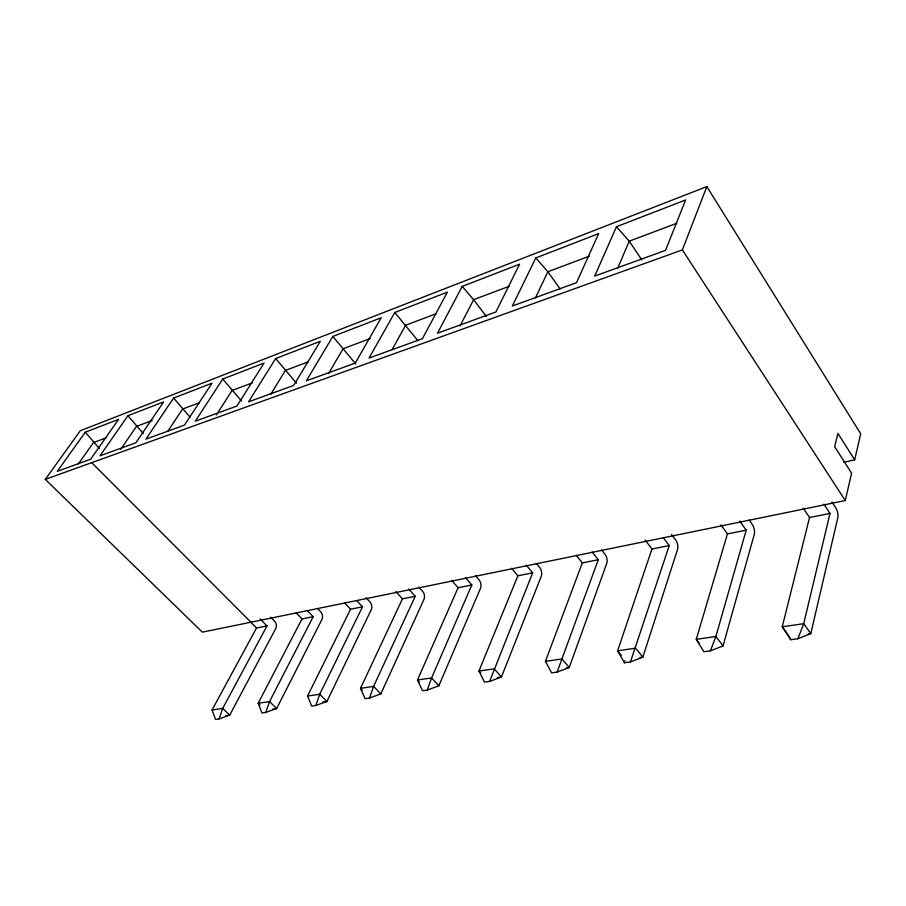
<?xml version="1.0" encoding="UTF-8"?>
<svg xmlns="http://www.w3.org/2000/svg" width="906" height="906" viewBox="0 0 906 906"><rect width="100%" height="100%" fill="white"/><g stroke="black" fill="none" stroke-linecap="round" stroke-linejoin="round"><path stroke-width="1.36" d="M671.561 534.461L675.797 540.135A6.761 3.488 77.8 0 1 677.529 549.5L642.852 657.144L630.451 661.924L624.449 662.762L624.755 660.701M854.686 459.852L860.7 433.804L706.85 186.591L80.306 430.724L45.3 479.376L202.344 632.162L845.275 500.542L851.595 473.192L834.653 446.658L837.914 433.374L854.686 459.852L843.769 462.298M823.871 504.155L830.009 513.43L803.724 623.668L797.892 638.73L790.7 639.727L782.24 626.805L809.545 517.519L803.26 508.175M720.927 524.868L727.439 533.917L696.261 639.342L703.849 651.754L710.406 650.848L723.056 645.899L754.268 534.404A7.044 3.341 77.6 0 0 752.41 524.653L749.183 520.067M739.715 521.007L746.204 530.169L715.876 636.488L710.406 650.848M663.373 537.756L669.228 545.548L630.451 661.924M645.106 540.01L651.958 549.002L617.632 650.814L624.449 662.762M266.998 625.899L256.523 627.994L212.061 709.976L215.549 719.409L219.093 718.922L222.683 708.424L266.998 625.899L260.09 618.923M313.182 616.68L302.004 618.911L258.176 703.249L261.993 712.977L265.786 712.456L269.535 701.584L313.182 616.68L307.361 610.621M362.491 606.827L350.543 609.217L307.542 696.046L311.721 706.091L315.786 705.525L319.716 694.268L362.491 606.827L356.76 600.689M415.242 596.284L402.445 598.843L360.509 688.322L365.095 698.696L369.467 698.084L373.589 686.408L415.242 596.284L408.685 589.002M471.822 584.982L458.096 587.734L417.485 680.01L422.524 690.734L427.236 690.078L431.584 677.948L471.822 584.982L465.401 577.564M532.671 572.83L517.892 575.786L478.957 671.04L484.506 682.15L489.602 681.437L532.671 572.83L526.375 565.253M598.277 559.727L557.122 672.082L551.595 672.852L545.457 661.346L582.32 562.909L598.277 559.727L592.139 551.969M45.3 479.376L682.365 249.909L706.85 186.591M427.236 690.078L438.855 685.763L480.508 588.254A6.025 3.76 78.4 0 0 479.081 579.874L475.457 575.661M617.767 268.051L629.24 241.166L676.737 223.306M616.454 226.726L594.721 276.081L665.548 250.35L685.615 199.966L616.454 226.726L629.24 241.166L641.844 259.965M369.467 698.084L380.826 693.894L423.974 599.364A5.821 3.817 78.7 0 0 422.626 591.278L418.866 587.065M535.435 297.927L547.847 271.755L589.183 256.217M535.797 257.927L512.377 305.99L576.533 282.683L598.662 233.612L535.797 257.927L547.847 271.755L560.112 288.912M460.022 326.001L473.6 299.671L509.081 286.33M462.219 286.398L437.496 333.204L495.876 311.992L519.602 264.19L462.219 286.398L473.6 299.671L486.386 316.556M392.117 349.648L405.605 325.231L435.899 313.838M394.812 312.468L369.082 358.051L422.434 338.674L447.394 292.128L394.812 312.468L417.904 340.69M328.482 373.691L343.091 348.731L370.226 338.527M332.83 336.443L306.341 380.848L355.288 363.068L381.2 317.734L332.83 336.443L355.752 363.952M270.701 394.37L285.424 370.407L308.425 361.766M275.651 358.561L248.595 401.822L293.669 385.446L320.294 341.302L275.651 358.561L296.489 383.181M216.353 414.982L232.061 390.475L252.446 382.808M222.74 379.036L195.277 421.199L236.908 406.069L264.065 363.046L222.74 379.036L241.449 400.916M167.667 431.471L182.536 409.082L199.207 402.819M173.624 398.04L145.889 439.138L184.462 425.129L211.993 383.193L173.624 398.04L190.181 417.304M120.691 449.387L136.455 426.409L152.083 420.531M127.916 415.718L100.011 455.809L135.855 442.785L163.635 401.902L127.916 415.718L143.261 433.498M78.437 463.872L93.465 442.57L106.195 437.779M85.277 432.219L57.282 471.335L90.668 459.195L118.607 419.319L85.277 432.219L99.4 448.583M797.892 638.73L810.802 633.588L837.756 517.983A7.361 3.16 77.4 0 0 835.762 507.813L831.935 502.003M557.122 672.082L569.251 667.473L606.748 563.419A6.501 3.613 78 0 0 605.129 554.404L601.663 549.999M489.602 681.437L501.471 676.975L541.267 576.295A6.251 3.692 78.2 0 0 539.75 567.62L536.205 563.317M315.786 705.525L326.907 701.459L371.245 609.738A5.617 3.851 78.9 0 0 369.976 601.912L366.137 597.779M265.786 712.456L276.658 708.515L321.947 619.432A5.436 3.862 79.2 0 0 320.747 611.856L317.825 608.809M219.093 718.922L229.739 715.094L275.752 628.526A5.266 3.873 79.5 0 0 274.609 621.176L270.656 617.167M651.958 549.002L669.228 545.548M727.439 533.917L746.204 530.169M809.545 517.519L830.009 513.43M212.061 709.976L222.683 708.424L229.739 715.094L225.753 715.649M307.542 696.046L319.716 694.268L326.907 701.459L322.842 702.037M545.457 661.346L561.969 658.934L569.251 667.473L566.499 667.858M272.876 709.036L276.658 708.515L269.535 701.584L258.176 703.249L259.965 704.959M497.315 677.563L501.471 676.975L494.189 668.821L478.957 671.04L480.78 673.067M640.089 657.53L642.852 657.144L635.593 648.198L617.632 650.814L621.278 655.253M808.118 633.962L810.802 633.588L803.724 623.668L782.24 626.805L788.628 635.627M91.733 462.649L250.917 622.218M250.611 622.071L256.523 627.994M362.321 690.179L360.509 688.322L373.589 686.408L380.826 693.894M296.194 612.909L302.004 618.911M419.308 681.946L417.485 680.01L431.584 677.948L438.855 685.763M344.824 603.136L350.543 609.217M395.899 591.629L402.445 598.843M451.664 580.384L458.096 587.734M511.596 568.288L517.892 575.786M576.171 555.242L582.32 562.909M699.149 643.079L696.261 639.342L715.876 636.488L723.056 645.899M682.365 249.909L845.275 500.542M789.341 636.601L790.7 639.727"/></g></svg>
